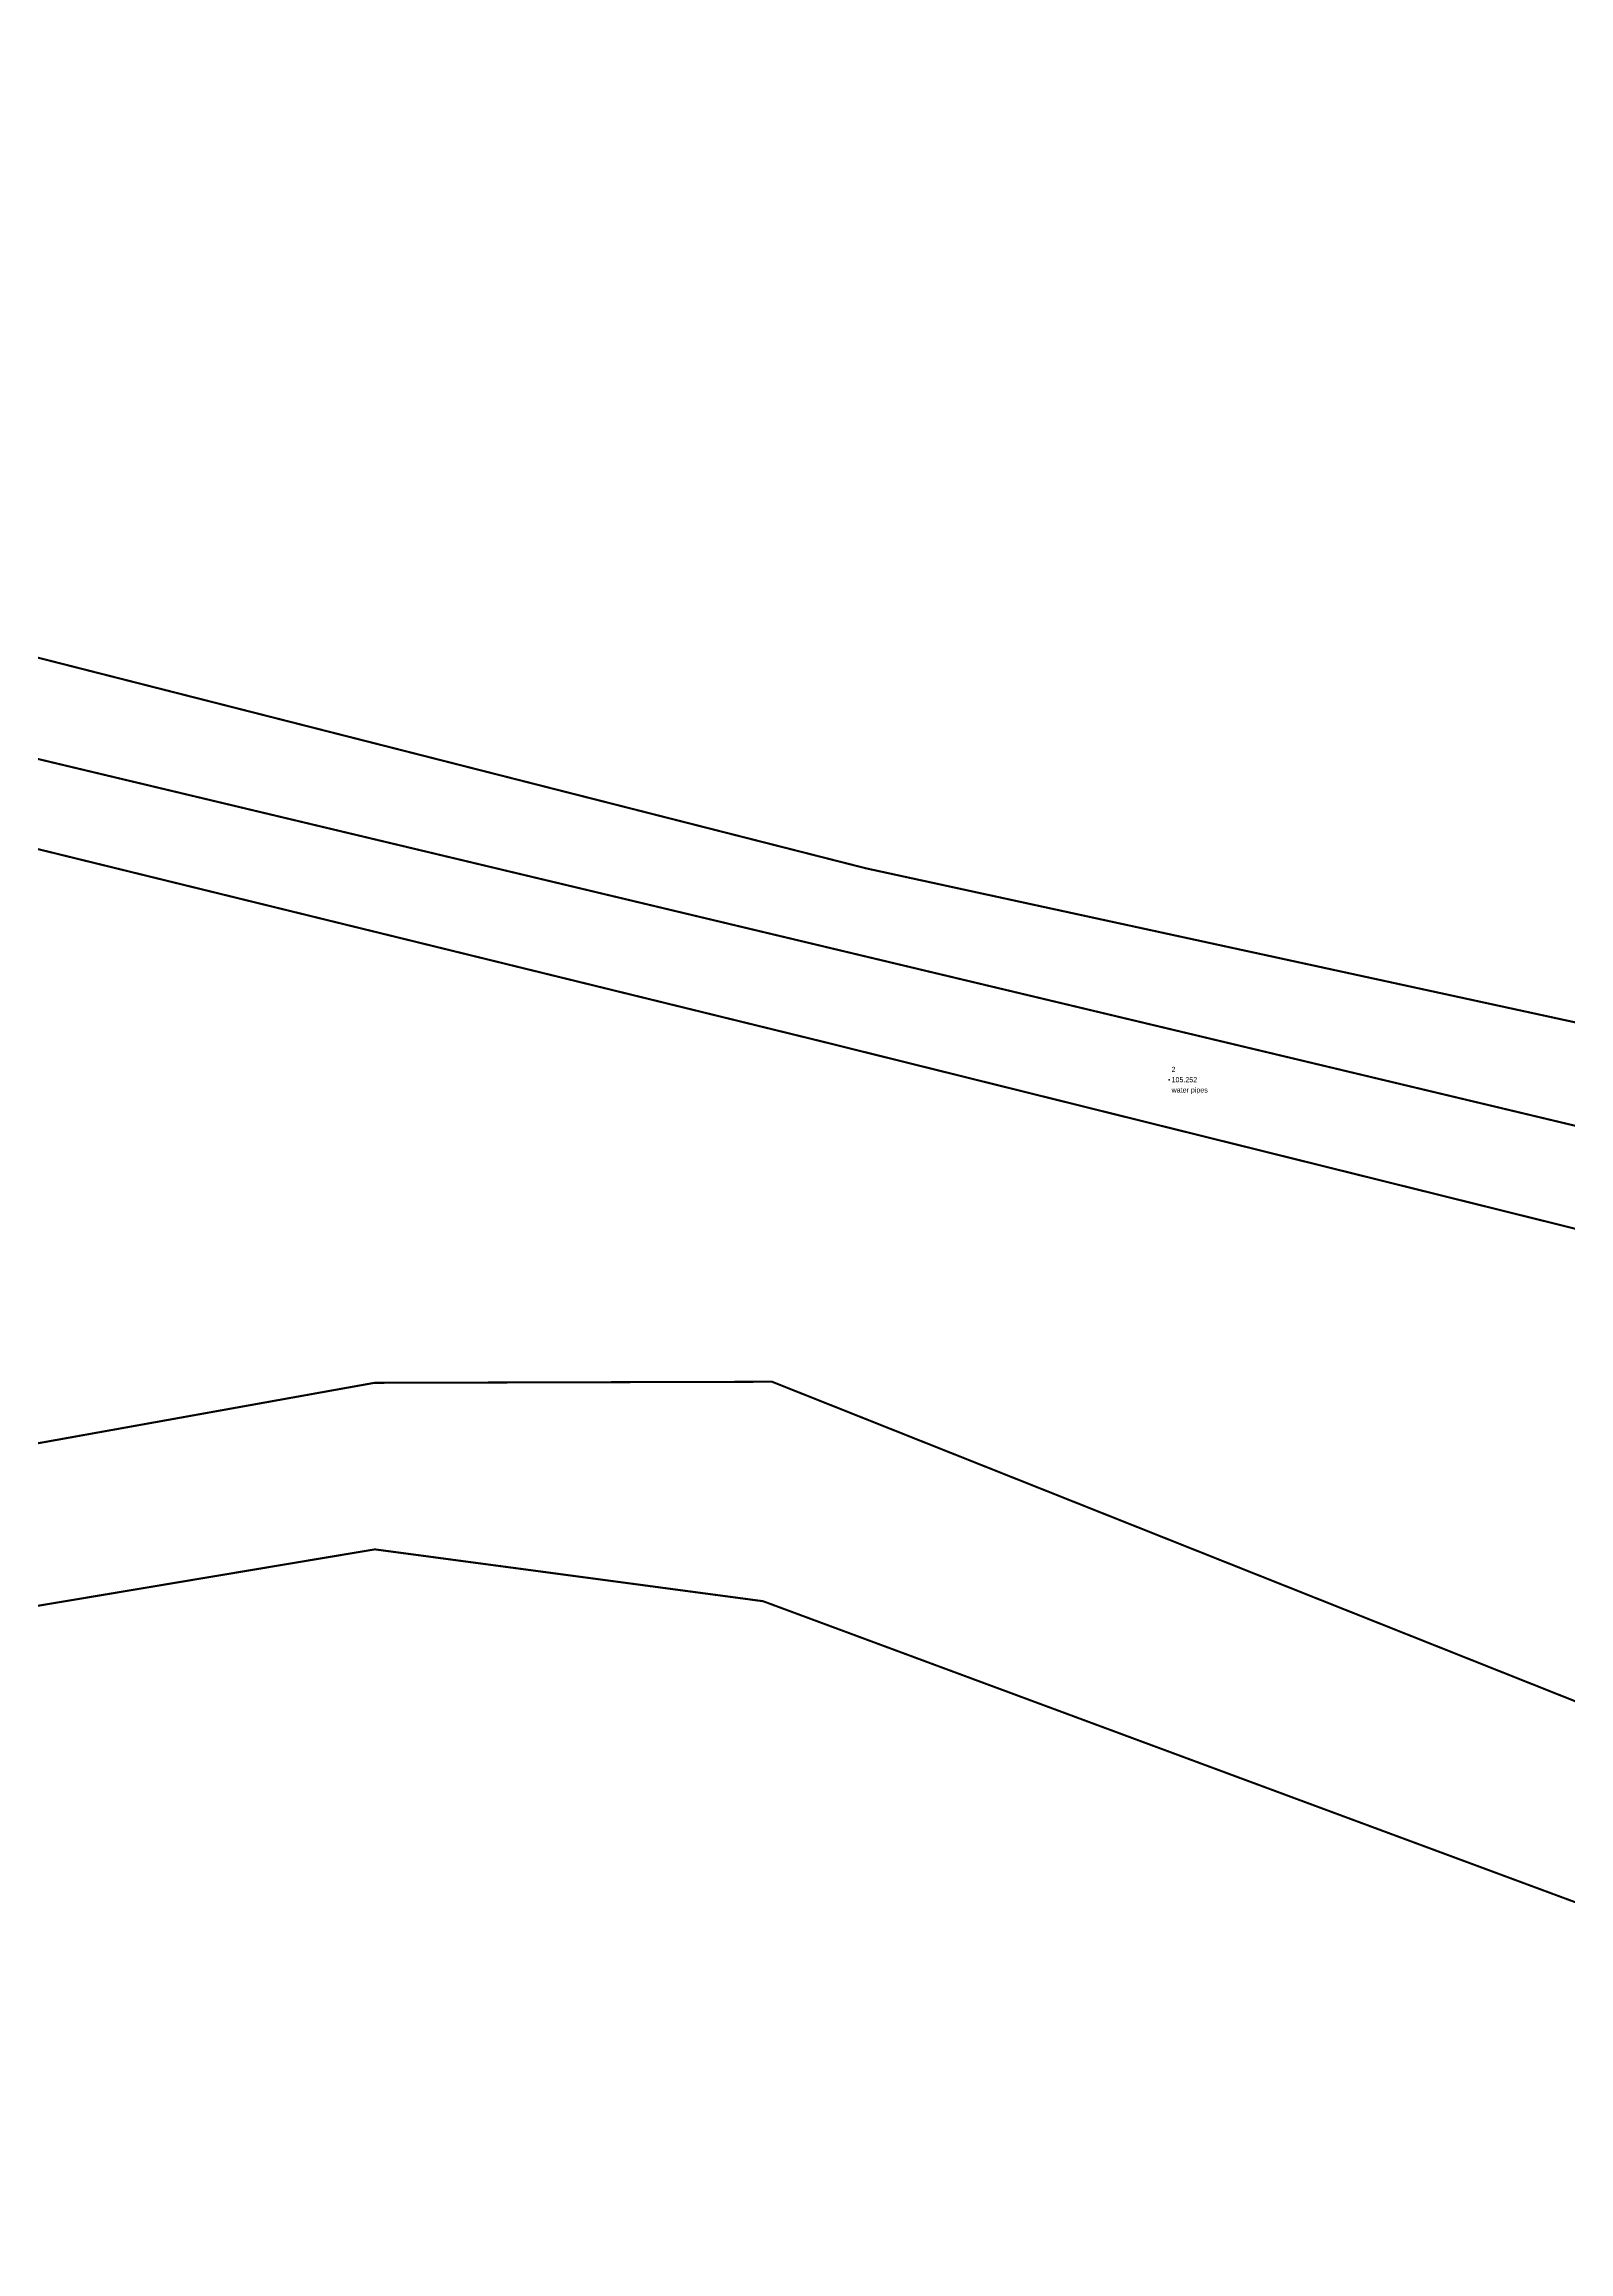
# Model space of a CAD drawing. Extents: x 159016 to 160557, y 190564 to 191544.
# Drawn here: x 160012.9 to 160161.5, y 190579.8 to 190794.9 of the extents above; entities that cross this region are included whole.
import ezdxf

# ---------------------------------------------------------------- set-up
doc = ezdxf.new("R2010")
doc.units = 0
doc.header["$MEASUREMENT"] = 0
doc.linetypes.add('DASHED_LINE', pattern=[0.75, 0.5, -0.25])
doc.layers.add('POINTS', color=7, linetype='Continuous')
doc.dimstyles.new('1-250', dxfattribs={"dimtxt": 3, "dimasz": 0.18, "dimexe": 0.18, "dimexo": 0.0625, "dimgap": 0.09, "dimtad": 0, "dimzin": 0, "dimdsep": 46, "dimtxsty": 'Standard', "dimcen": 0.09, "dimse1": 1, "dimse2": 1, "dimsd1": 1, "dimsd2": 1, "dimadec": 0, "dimazin": 0, "dimtfac": 1, "dimtix": 1, "dimtmove": 2, "dimatfit": 3, "dimfxl": 1, "dimtolj": 1, "dimtzin": 0, "dimarcsym": 0})

# ---------------------------------------------------------------- blocks, each defined once
blk = doc.blocks.new('*D149')
at = {"layer": 'Defpoints', "color": 0, "transparency": 16777216}
for p in [(159995.75, 190729.24), (159994.81, 190725.31), (160268.87, 190664.06)]:
    blk.add_point(p, dxfattribs=at)
at = {"color": 0, "transparency": 16777216, "insert": (160208.05, 190674.43), "char_height": 3, "attachment_point": 5, "rotation": 346.5785}
blk.add_mtext('\\A1;280.78', dxfattribs=at)
blk = doc.blocks.new('POINTNAMEBLOCK')
blk.add_point((0, 0))
for tag, p, height in [('POINT_NUMBER', (0, 0), 5), ('ELEVATION', (0, -1), 0.5), ('FEATURE_CODE', (0, -2), 0.5)]:
    blk.add_attdef(tag, p, '', height=height)

msp = doc.modelspace()

# ---------------------------------------------------------------- linework, layer by layer
at = {"color": 1}
msp.add_line((160083.864, 190664.587), (160251.278, 190597.978), dxfattribs=at)
at = {"color": 1, "linetype": 'DASHED_LINE', "ltscale": 10, "const_width": 0.2}
msp.add_lwpolyline([(159078.24, 190858.438), (159078.521, 190862.748), (159298.063, 190839.96), (159498.154, 190823.073), (159507.147, 190844.989), (159650.429, 190818.823), (159811.838, 190775.442), (159995.749, 190729.237), (160268.865, 190664.063), (160317.983, 190654.456), (160318.513, 190716.043), (160318.513, 190716.043), (160326.084, 190811.829), (160335.548, 190974.837)], dxfattribs=at)
at = {"color": 3, "const_width": 0.2}
for points in [[(160322.704, 190663.569), (160245.343, 190679.626), (160190.412, 190693.468), (160093.053, 190714.615), (159996.174, 190739.265), (159950.248, 190749.574), (159897.986, 190761.956), (159801.105, 190785.664), (159702.915, 190809.808), (159651.505, 190820.081), (159603.4, 190828.532), (159504.293, 190842.837), (159403.192, 190859.446), (159347.657, 190864.783), (159303.607, 190868.688), (159247.338, 190874.828), (159193.695, 190880.865), (159082.779, 190904.805), (159068.937, 190905.972), (159053.787, 190909.924)], [(160259.996, 190655.898), (160186.152, 190673.524), (160088.553, 190697.792), (159991.552, 190721.595), (159894.679, 190744.873), (159848.863, 190756.029), (159795.826, 190768.129), (159750.557, 190779.185), (159698.661, 190790.893)]]:
    msp.add_lwpolyline(points, dxfattribs=at)
at = {"color": 2, "const_width": 0.2}
msp.add_lwpolyline([(159859.266, 190617.035), (159873.054, 190619.87), (159889.237, 190634.167), (159897.617, 190640.758), (159910.666, 190653.549), (159955.185, 190653.399), (159996.002, 190655.658), (160045.116, 190664.482), (160083.864, 190664.587), (160167.571, 190631.282), (160251.278, 190597.978), (160254.462, 190579.945), (160168.445, 190611.523), (160082.987, 190643.2), (160045.163, 190648.252), (159992.699, 190639.467), (159973.153, 190637.352), (159953.049, 190636.133), (159917.634, 190635.315), (159913.697, 190634.277), (159900.947, 190628.425), (159889.229, 190618.456), (159876.203, 190610.127), (159859.977, 190606.975)], dxfattribs=at)

# ---------------------------------------------------------------- block references
at = {"layer": 'POINTS'}
ref = msp.add_blockref('POINTNAMEBLOCK', (160122.542, 190694.025, 105.252), dxfattribs=at)
ref.add_attrib('POINT_NUMBER', '2', (160122.792, 190694.775, 105.252), dxfattribs={"height": 0.5})
ref.add_attrib('ELEVATION', '105.252', (160122.792, 190693.775, 105.252), dxfattribs={"height": 0.5})
ref.add_attrib('FEATURE_CODE', 'water pipes', (160122.792, 190692.775, 105.252), dxfattribs={"height": 0.5})

# ---------------------------------------------------------------- dimensions: what is measured, and where the dimension line sits
dim = msp.add_linear_dim(base=(159994.812, 190725.31), p1=(160268.865, 190664.063), p2=(159995.749, 190729.237), angle=166.57849, dimstyle='1-250')
dim.commit()
dim.dimension.update_dxf_attribs({"geometry": '*D149', "text_midpoint": (160208.048, 190674.425), "dimtype": 129})

doc.saveas('drawing.dxf')
